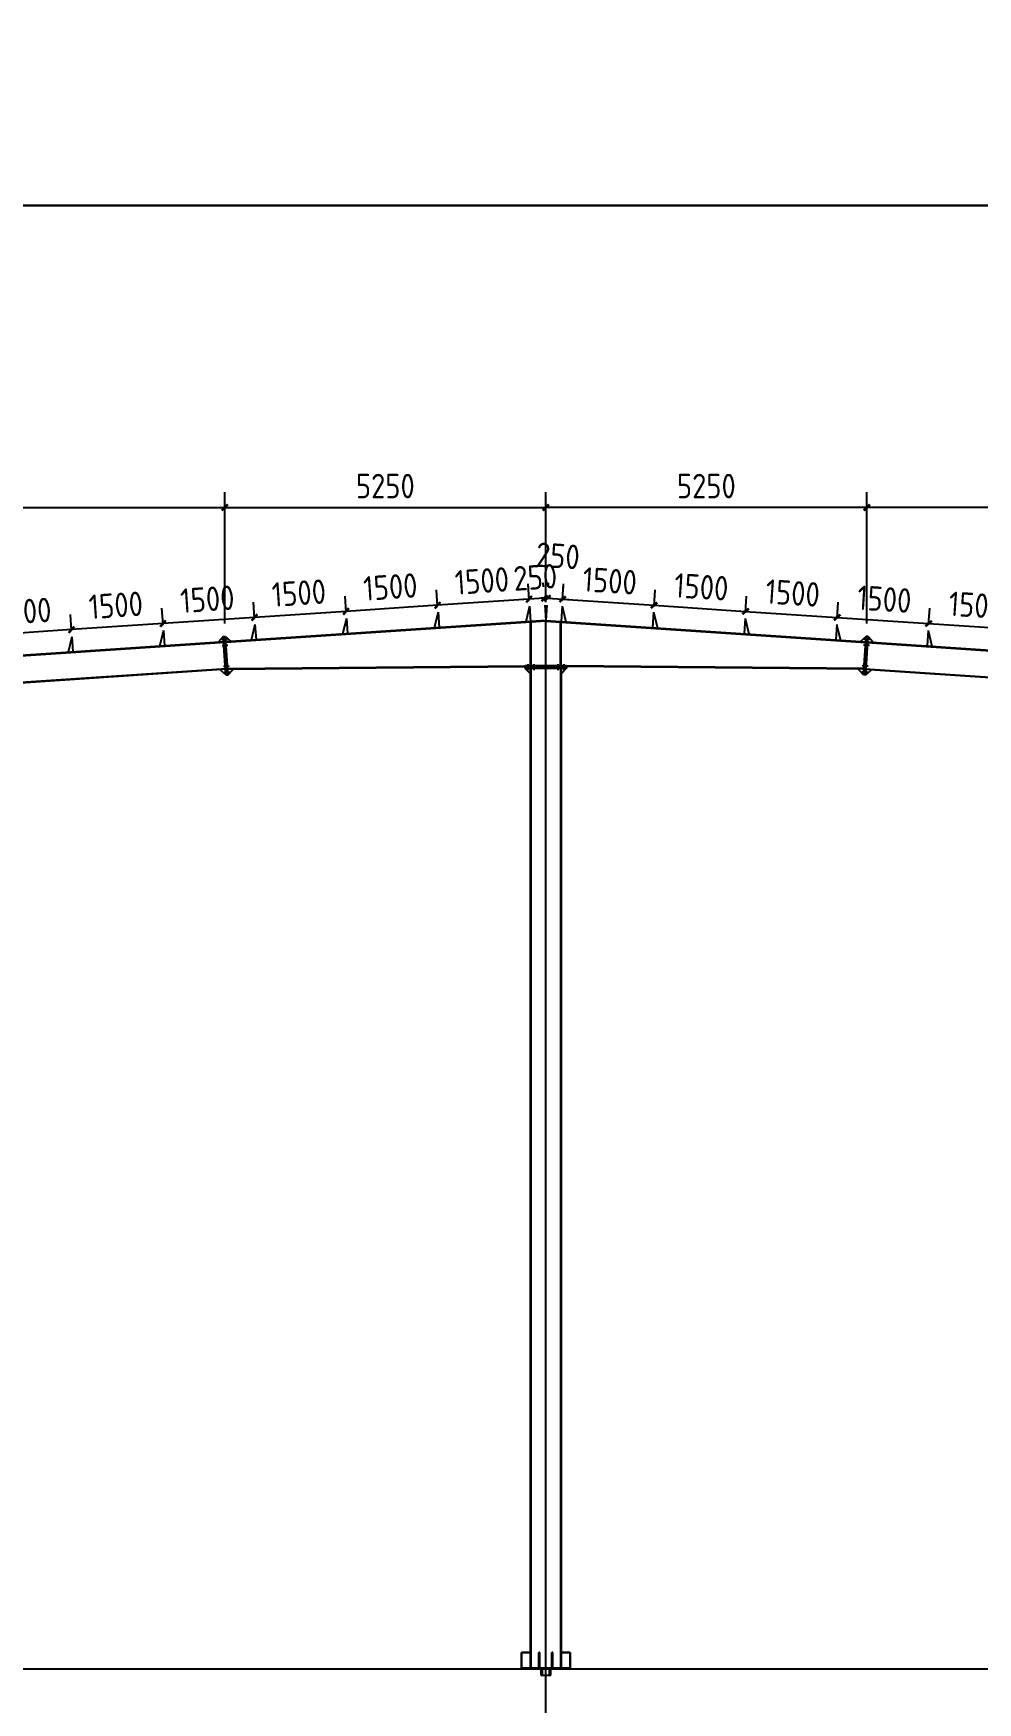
# Model space of a CAD drawing. Extents: x 424415 to 727970, y -73017 to 111783.
# Drawn here: x 680427 to 695870, y -13504 to 13798 of the extents above; entities that cross this region are included whole.
import ezdxf

# ---------------------------------------------------------------- set-up
doc = ezdxf.new("R2010")
doc.units = 0
doc.header["$LTSCALE"] = 1000
doc.header["$MEASUREMENT"] = 0
doc.layers.add('DOTE', color=1, linetype='Continuous')
doc.styles.get("Standard").update_dxf_attribs({"font": 'gbenor.shx', "bigfont": 'gbcbig.shx'})
doc.dimstyles.get("Standard").update_dxf_attribs({"dimscale": 100, "dimtxt": 3.5, "dimasz": 1, "dimexe": 2.5, "dimexo": 3, "dimgap": 1.5, "dimtad": 1, "dimdec": 0, "dimzin": 0, "dimdsep": 46, "dimtxsty": 'Standard', "dimblk": 'ARCHTICK', "dimcen": 0.09, "dimadec": 0, "dimazin": 0, "dimtfac": 1, "dimtdec": 0, "dimtix": 1, "dimtmove": 2, "dimatfit": 3, "dimfxl": 1, "dimtolj": 1, "dimtzin": 0, "dimarcsym": 0})

# ---------------------------------------------------------------- blocks, each defined once
blk = doc.blocks.new('_ArchTick')
at = {"color": 0, "linetype": 'ByBlock', "const_width": 0.4}
blk.add_lwpolyline([(-0.5, -0.5), (0.5, 0.5)], dxfattribs=at)
blk = doc.blocks.new('*D1796')
at = {"color": 3, "lineweight": -2}
for p, q in [((674058, 3511), (674058, 6294)), ((683558, 4144), (683558, 6294)), ((674058, 6044), (683558, 6044))]:
    blk.add_line(p, q, dxfattribs=at)
at = {"layer": 'Defpoints', "color": 0}
for p in [(683558, 6044), (683558, 3844), (674058, 3211)]:
    blk.add_point(p, dxfattribs=at)
at = {"color": 3, "lineweight": -2, "xscale": 100, "yscale": 100, "zscale": 100, "rotation": 180}
blk.add_blockref('_ArchTick', (674058, 6044), dxfattribs=at)
at = {"color": 3, "lineweight": -2, "xscale": 100, "yscale": 100, "zscale": 100}
blk.add_blockref('_ArchTick', (683558, 6044), dxfattribs=at)
at = {"color": 0, "insert": (678808, 6394), "char_height": 400, "attachment_point": 5}
blk.add_mtext('\\A1;9500', dxfattribs=at)
blk = doc.blocks.new('*D1797')
at = {"color": 3, "lineweight": -2}
for p, q in [((683558, 4144), (683558, 6294)), ((688808, 4496), (688808, 6294)), ((683558, 6044), (688808, 6044))]:
    blk.add_line(p, q, dxfattribs=at)
at = {"layer": 'Defpoints', "color": 0}
for p in [(688808, 6044), (688808, 4196), (683558, 3844)]:
    blk.add_point(p, dxfattribs=at)
at = {"color": 3, "lineweight": -2, "xscale": 100, "yscale": 100, "zscale": 100, "rotation": 180}
blk.add_blockref('_ArchTick', (683558, 6044), dxfattribs=at)
at = {"color": 3, "lineweight": -2, "xscale": 100, "yscale": 100, "zscale": 100}
blk.add_blockref('_ArchTick', (688808, 6044), dxfattribs=at)
at = {"color": 0, "insert": (686183, 6394), "char_height": 400, "attachment_point": 5}
blk.add_mtext('\\A1;5250', dxfattribs=at)
blk = doc.blocks.new('*D1793')
at = {"color": 3, "lineweight": -2}
for p, q in [((694058, 4144), (694058, 6294)), ((703558, 3511), (703558, 6294)), ((703558, 6044), (694058, 6044))]:
    blk.add_line(p, q, dxfattribs=at)
at = {"layer": 'Defpoints', "color": 0}
for p in [(694058, 6044), (694058, 3844), (703558, 3211)]:
    blk.add_point(p, dxfattribs=at)
at = {"color": 3, "lineweight": -2, "xscale": 100, "yscale": 100, "zscale": 100, "rotation": 180}
blk.add_blockref('_ArchTick', (694058, 6044), dxfattribs=at)
at = {"color": 3, "lineweight": -2, "xscale": 100, "yscale": 100, "zscale": 100}
blk.add_blockref('_ArchTick', (703558, 6044), dxfattribs=at)
at = {"color": 0, "insert": (698808, 6394), "char_height": 400, "attachment_point": 5}
blk.add_mtext('\\A1;9500', dxfattribs=at)
blk = doc.blocks.new('*D1794')
at = {"color": 3, "lineweight": -2}
for p, q in [((688808, 4496), (688808, 6294)), ((694058, 4144), (694058, 6294)), ((694058, 6044), (688808, 6044))]:
    blk.add_line(p, q, dxfattribs=at)
at = {"layer": 'Defpoints', "color": 0}
for p in [(688808, 6044), (688808, 4196), (694058, 3844)]:
    blk.add_point(p, dxfattribs=at)
at = {"color": 3, "lineweight": -2, "xscale": 100, "yscale": 100, "zscale": 100, "rotation": 180}
blk.add_blockref('_ArchTick', (688808, 6044), dxfattribs=at)
at = {"color": 3, "lineweight": -2, "xscale": 100, "yscale": 100, "zscale": 100}
blk.add_blockref('_ArchTick', (694058, 6044), dxfattribs=at)
at = {"color": 0, "insert": (691433, 6394), "char_height": 400, "attachment_point": 5}
blk.add_mtext('\\A1;5250', dxfattribs=at)
blk = doc.blocks.new('*D1800')
at = {"color": 3, "lineweight": -2}
for p, q in [((688522, 4728), (688517, 4793)), ((688771, 4745), (688767, 4810)), ((688534, 4544), (688434, 4537)), ((688783, 4561), (688534, 4544)), ((688783, 4561), (688883, 4567))]:
    blk.add_line(p, q, dxfattribs=at)
at = {"layer": 'Defpoints', "color": 0}
for p in [(688534, 4544), (688541, 4429), (688791, 4445)]:
    blk.add_point(p, dxfattribs=at)
at = {"color": 3, "lineweight": -2, "xscale": 100, "yscale": 100, "zscale": 100}
for p, rotation in [((688534, 4544), 3.814074834292158), ((688783, 4561), 183.8140748342922)]:
    blk.add_blockref('_ArchTick', p, dxfattribs=dict(at, rotation=rotation))
at = {"color": 0, "insert": (688635, 4902), "char_height": 400, "attachment_point": 5, "rotation": 3.8141}
blk.add_mtext('\\A1;250', dxfattribs=at)
blk = doc.blocks.new('*D1801')
at = {"color": 3, "lineweight": -2}
for p, q in [((687038, 4429), (687020, 4694)), ((688535, 4528), (688517, 4793)), ((688534, 4544), (687037, 4444))]:
    blk.add_line(p, q, dxfattribs=at)
at = {"layer": 'Defpoints', "color": 0}
for p in [(687037, 4444), (688541, 4429), (687045, 4329)]:
    blk.add_point(p, dxfattribs=at)
at = {"color": 3, "lineweight": -2, "xscale": 100, "yscale": 100, "zscale": 100}
for p, rotation in [((687037, 4444), 183.8140748341314), ((688534, 4544), 3.814074834131418)]:
    blk.add_blockref('_ArchTick', p, dxfattribs=dict(at, rotation=rotation))
at = {"color": 0, "insert": (687762, 4843), "char_height": 400, "attachment_point": 5, "rotation": 3.8141}
blk.add_mtext('\\A1;1500', dxfattribs=at)
blk = doc.blocks.new('*D1802')
at = {"color": 3, "lineweight": -2}
for p, q in [((687038, 4429), (687020, 4694)), ((685541, 4329), (685524, 4594)), ((687037, 4444), (685540, 4344))]:
    blk.add_line(p, q, dxfattribs=at)
at = {"layer": 'Defpoints', "color": 0}
for p in [(685540, 4344), (685548, 4229), (687045, 4329)]:
    blk.add_point(p, dxfattribs=at)
at = {"color": 3, "lineweight": -2, "xscale": 100, "yscale": 100, "zscale": 100}
for p, rotation in [((685540, 4344), 183.8140748341314), ((687037, 4444), 3.814074834131418)]:
    blk.add_blockref('_ArchTick', p, dxfattribs=dict(at, rotation=rotation))
at = {"color": 0, "insert": (686265, 4744), "char_height": 400, "attachment_point": 5, "rotation": 3.8141}
blk.add_mtext('\\A1;1500', dxfattribs=at)
blk = doc.blocks.new('*D1803')
at = {"color": 3, "lineweight": -2}
for p, q in [((684045, 4229), (684027, 4494)), ((685541, 4329), (685524, 4594)), ((685540, 4344), (684044, 4245))]:
    blk.add_line(p, q, dxfattribs=at)
at = {"layer": 'Defpoints', "color": 0}
for p in [(684044, 4245), (684051, 4129), (685548, 4229)]:
    blk.add_point(p, dxfattribs=at)
at = {"color": 3, "lineweight": -2, "xscale": 100, "yscale": 100, "zscale": 100}
for p, rotation in [((685540, 4344), 3.814074834131418), ((684044, 4245), 183.8140748341314)]:
    blk.add_blockref('_ArchTick', p, dxfattribs=dict(at, rotation=rotation))
at = {"color": 0, "insert": (684769, 4644), "char_height": 400, "attachment_point": 5, "rotation": 3.8141}
blk.add_mtext('\\A1;1500', dxfattribs=at)
blk = doc.blocks.new('*D1804')
at = {"color": 3, "lineweight": -2}
for p, q in [((682548, 4129), (682530, 4394)), ((684045, 4229), (684027, 4494)), ((684044, 4245), (682547, 4145))]:
    blk.add_line(p, q, dxfattribs=at)
at = {"layer": 'Defpoints', "color": 0}
for p in [(682547, 4145), (684051, 4129), (682555, 4029)]:
    blk.add_point(p, dxfattribs=at)
at = {"color": 3, "lineweight": -2, "xscale": 100, "yscale": 100, "zscale": 100}
for p, rotation in [((682547, 4145), 183.8140748341314), ((684044, 4245), 3.814074834131418)]:
    blk.add_blockref('_ArchTick', p, dxfattribs=dict(at, rotation=rotation))
at = {"color": 0, "insert": (683272, 4544), "char_height": 400, "attachment_point": 5, "rotation": 3.8141}
blk.add_mtext('\\A1;1500', dxfattribs=at)
blk = doc.blocks.new('*D1805')
at = {"color": 3, "lineweight": -2}
for p, q in [((682548, 4129), (682530, 4394)), ((681051, 4029), (681034, 4295)), ((682547, 4145), (681050, 4045))]:
    blk.add_line(p, q, dxfattribs=at)
at = {"layer": 'Defpoints', "color": 0}
for p in [(681050, 4045), (681058, 3930), (682555, 4029)]:
    blk.add_point(p, dxfattribs=at)
at = {"color": 3, "lineweight": -2, "xscale": 100, "yscale": 100, "zscale": 100}
for p, rotation in [((681050, 4045), 183.8140748341314), ((682547, 4145), 3.814074834131418)]:
    blk.add_blockref('_ArchTick', p, dxfattribs=dict(at, rotation=rotation))
at = {"color": 0, "insert": (681775, 4444), "char_height": 400, "attachment_point": 5, "rotation": 3.8141}
blk.add_mtext('\\A1;1500', dxfattribs=at)
blk = doc.blocks.new('*D1806')
at = {"color": 3, "lineweight": -2}
for p, q in [((679555, 3930), (679537, 4195)), ((681051, 4029), (681034, 4295)), ((681050, 4045), (679554, 3945))]:
    blk.add_line(p, q, dxfattribs=at)
at = {"layer": 'Defpoints', "color": 0}
for p in [(679554, 3945), (679561, 3830), (681058, 3930)]:
    blk.add_point(p, dxfattribs=at)
at = {"color": 3, "lineweight": -2, "xscale": 100, "yscale": 100, "zscale": 100}
for p, rotation in [((681050, 4045), 3.814074834131418), ((679554, 3945), 183.8140748341314)]:
    blk.add_blockref('_ArchTick', p, dxfattribs=dict(at, rotation=rotation))
at = {"color": 0, "insert": (680279, 4344), "char_height": 400, "attachment_point": 5, "rotation": 3.8141}
blk.add_mtext('\\A1;1500', dxfattribs=at)
blk = doc.blocks.new('*D1795')
at = {"color": 3, "lineweight": -2}
for p, q in [((688845, 4745), (688850, 4810)), ((689095, 4728), (689099, 4793)), ((688833, 4561), (688733, 4567)), ((688833, 4561), (689083, 4544)), ((689083, 4544), (689182, 4537))]:
    blk.add_line(p, q, dxfattribs=at)
at = {"layer": 'Defpoints', "color": 0}
for p in [(688825, 4445), (689075, 4429), (689083, 4544)]:
    blk.add_point(p, dxfattribs=at)
at = {"color": 3, "lineweight": -2, "xscale": 100, "yscale": 100, "zscale": 100}
for p, rotation in [((688833, 4561), 356.1859251657079), ((689083, 4544), 176.1859251657079)]:
    blk.add_blockref('_ArchTick', p, dxfattribs=dict(at, rotation=rotation))
at = {"color": 0, "insert": (689006, 5252), "char_height": 400, "attachment_point": 5, "rotation": 356.1859}
blk.add_mtext('\\A1;250', dxfattribs=at)
blk = doc.blocks.new('*D1814')
at = {"color": 3, "lineweight": -2}
for p, q in [((689081, 4528), (689099, 4793)), ((690578, 4429), (690596, 4694)), ((689083, 4544), (690579, 4444))]:
    blk.add_line(p, q, dxfattribs=at)
at = {"layer": 'Defpoints', "color": 0}
for p in [(689075, 4429), (690579, 4444), (690571, 4329)]:
    blk.add_point(p, dxfattribs=at)
at = {"color": 3, "lineweight": -2, "xscale": 100, "yscale": 100, "zscale": 100}
for p, rotation in [((689083, 4544), 176.1859251658686), ((690579, 4444), 356.1859251658686)]:
    blk.add_blockref('_ArchTick', p, dxfattribs=dict(at, rotation=rotation))
at = {"color": 0, "insert": (689854, 4843), "char_height": 400, "attachment_point": 5, "rotation": 356.1859}
blk.add_mtext('\\A1;1500', dxfattribs=at)
blk = doc.blocks.new('*D1815')
at = {"color": 3, "lineweight": -2}
for p, q in [((690578, 4429), (690596, 4694)), ((690579, 4444), (692076, 4344)), ((692075, 4329), (692092, 4594))]:
    blk.add_line(p, q, dxfattribs=at)
at = {"layer": 'Defpoints', "color": 0}
for p in [(690571, 4329), (692068, 4229), (692076, 4344)]:
    blk.add_point(p, dxfattribs=at)
at = {"color": 3, "lineweight": -2, "xscale": 100, "yscale": 100, "zscale": 100}
for p, rotation in [((690579, 4444), 176.1859251658686), ((692076, 4344), 356.1859251658686)]:
    blk.add_blockref('_ArchTick', p, dxfattribs=dict(at, rotation=rotation))
at = {"color": 0, "insert": (691351, 4744), "char_height": 400, "attachment_point": 5, "rotation": 356.1859}
blk.add_mtext('\\A1;1500', dxfattribs=at)
blk = doc.blocks.new('*D1816')
at = {"color": 3, "lineweight": -2}
for p, q in [((692075, 4329), (692092, 4594)), ((693571, 4229), (693589, 4494)), ((692076, 4344), (693573, 4245))]:
    blk.add_line(p, q, dxfattribs=at)
at = {"layer": 'Defpoints', "color": 0}
for p in [(692068, 4229), (693565, 4129), (693573, 4245)]:
    blk.add_point(p, dxfattribs=at)
at = {"color": 3, "lineweight": -2, "xscale": 100, "yscale": 100, "zscale": 100}
for p, rotation in [((692076, 4344), 176.1859251658686), ((693573, 4245), 356.1859251658686)]:
    blk.add_blockref('_ArchTick', p, dxfattribs=dict(at, rotation=rotation))
at = {"color": 0, "insert": (692847, 4644), "char_height": 400, "attachment_point": 5, "rotation": 356.1859}
blk.add_mtext('\\A1;1500', dxfattribs=at)
blk = doc.blocks.new('*D1817')
at = {"color": 3, "lineweight": -2}
for p, q in [((693571, 4229), (693589, 4494)), ((695068, 4129), (695086, 4394)), ((693573, 4245), (695069, 4145))]:
    blk.add_line(p, q, dxfattribs=at)
at = {"layer": 'Defpoints', "color": 0}
for p in [(693565, 4129), (695069, 4145), (695062, 4029)]:
    blk.add_point(p, dxfattribs=at)
at = {"color": 3, "lineweight": -2, "xscale": 100, "yscale": 100, "zscale": 100}
for p, rotation in [((693573, 4245), 176.1859251658686), ((695069, 4145), 356.1859251658686)]:
    blk.add_blockref('_ArchTick', p, dxfattribs=dict(at, rotation=rotation))
at = {"color": 0, "insert": (694344, 4544), "char_height": 400, "attachment_point": 5, "rotation": 356.1859}
blk.add_mtext('\\A1;1500', dxfattribs=at)
blk = doc.blocks.new('*D1818')
at = {"color": 3, "lineweight": -2}
for p, q in [((695068, 4129), (695086, 4394)), ((695069, 4145), (696566, 4045)), ((696565, 4029), (696583, 4295))]:
    blk.add_line(p, q, dxfattribs=at)
at = {"layer": 'Defpoints', "color": 0}
for p in [(695062, 4029), (696558, 3930), (696566, 4045)]:
    blk.add_point(p, dxfattribs=at)
at = {"color": 3, "lineweight": -2, "xscale": 100, "yscale": 100, "zscale": 100}
for p, rotation in [((695069, 4145), 176.1859251658686), ((696566, 4045), 356.1859251658686)]:
    blk.add_blockref('_ArchTick', p, dxfattribs=dict(at, rotation=rotation))
at = {"color": 0, "insert": (695841, 4444), "char_height": 400, "attachment_point": 5, "rotation": 356.1859}
blk.add_mtext('\\A1;1500', dxfattribs=at)

msp = doc.modelspace()

# ---------------------------------------------------------------- linework, layer by layer
for p, q in [((688541.5, 4428.6), (688478.3, 4173.8)), ((688541.5, 4428.6), (688558.1, 4179.1)), ((688790.9, 4445.2), (688807.6, 4195.8)), ((688824.2, 4445.2), (688807.6, 4195.8)), ((689073.6, 4428.6), (689057, 4179.1)), ((689073.6, 4428.6), (689136.8, 4173.8)), ((688807.6, 4195.8), (683575.4, 3846.9)), ((688808.2, 4185.8), (683576.1, 3837)), ((684051.5, 4129.2), (683988.3, 3874.5)), ((684051.5, 4129.2), (684068.1, 3879.8)), ((685548.1, 4229), (685484.9, 3974.2)), ((685548.1, 4229), (685564.8, 3979.6)), ((687044.8, 4328.8), (686981.6, 4074)), ((687044.8, 4328.8), (687061.4, 4079.3)), ((688557.6, 3451.1), (688557.6, 4169.1)), ((688569.6, 3451.1), (688569.6, 4169.9)), ((688806.9, 4185.8), (694039.1, 3837)), ((688807.6, 4195.8), (694039.7, 3846.9)), ((689045.6, 3451.1), (689045.6, 4169.9)), ((689057.6, 3451.1), (689057.6, 4169.1)), ((690571.5, 4328.8), (690554.9, 4079.3)), ((690570.3, 4328.8), (690633.5, 4074)), ((692068.2, 4229), (692051.5, 3979.6)), ((692067, 4229), (692130.2, 3974.2)), ((693564.8, 4129.2), (693548.2, 3879.8)), ((693563.7, 4129.2), (693626.9, 3874.5)), ((683557.6, 3845.8), (674075.5, 3213.6)), ((683558.2, 3835.8), (674076.2, 3203.6)), ((681058.1, 3929.7), (680994.9, 3674.9)), ((681058.1, 3929.7), (681074.7, 3680.2)), ((682554.8, 4029.5), (682491.6, 3774.7)), ((682554.8, 4029.5), (682571.4, 3780)), ((683533.6, 3932.4), (683451.7, 3838.7)), ((683506.7, 3885.5), (683602.5, 3891.9)), ((683526, 3896.8), (683581.8, 3900.5)), ((683527.3, 3876.8), (683583.2, 3880.5)), ((683533.6, 3932.4), (683569.5, 3934.8)), ((683575.4, 3305.7), (683533.6, 3932.4)), ((683593.4, 3306.9), (683551.6, 3933.6)), ((683611.3, 3308.1), (683569.5, 3934.8)), ((683569.5, 3934.8), (683663.2, 3852.8)), ((694045.6, 3934.8), (693951.9, 3852.8)), ((694003.8, 3308.1), (694045.6, 3934.8)), ((694108.5, 3885.5), (694012.7, 3891.9)), ((694021.8, 3306.9), (694063.6, 3933.6)), ((694087.8, 3876.8), (694032, 3880.5)), ((694089.2, 3896.8), (694033.3, 3900.5)), ((694039.7, 3305.7), (694081.5, 3932.4)), ((694081.5, 3932.4), (694045.6, 3934.8)), ((694056.9, 3835.8), (703538.9, 3203.6)), ((694057.6, 3845.8), (703539.6, 3213.6)), ((694081.5, 3932.4), (694163.5, 3838.7)), ((695061.5, 4029.5), (695044.9, 3780)), ((695060.4, 4029.5), (695123.5, 3774.7)), ((683513.3, 3785.7), (683609.1, 3792.1)), ((683532.6, 3797), (683588.5, 3800.7)), ((683534, 3777), (683589.8, 3780.8)), ((694101.8, 3785.7), (694006, 3792.1)), ((694081.2, 3777), (694025.3, 3780.8)), ((694082.5, 3797), (694026.6, 3800.7)), ((683586.7, 3406.7), (674104.8, 2774.6)), ((683587.4, 3396.7), (674105.5, 2764.6)), ((683575.4, 3305.7), (683479.6, 3389.6)), ((683535.9, 3446.4), (683631.7, 3452.8)), ((683542.6, 3346.7), (683638.4, 3353)), ((683555.2, 3457.7), (683611.1, 3461.5)), ((683556.6, 3437.8), (683612.4, 3441.5)), ((683561.9, 3358), (683617.8, 3361.7)), ((683563.2, 3338), (683619.1, 3341.7)), ((683575.4, 3305.7), (683611.3, 3308.1)), ((683605.2, 3407.9), (688467, 3451.1)), ((683605.3, 3397.9), (688467, 3441.1)), ((683611.3, 3308.1), (683695.3, 3395.3)), ((688467, 3451.1), (689147, 3451.1)), ((688467, 3451.1), (688467, 3415.1)), ((689045.6, 3433.1), (688467, 3433.1)), ((689147, 3433.1), (688467, 3433.1)), ((688467, 3415.1), (689147, 3415.1)), ((688467, 3415.1), (688557.6, 3324.5)), ((689148.2, 3451.1), (688468.2, 3451.1)), ((688468.2, 3433.1), (688557.6, 3433.1)), ((688468.2, 3433.1), (688557.6, 3433.1)), ((688468.2, 3433.1), (689148.2, 3433.1)), ((689148.2, 3415.1), (688468.2, 3415.1)), ((688502, 3461.1), (688502, 3405.1)), ((688512, 3481.1), (688512, 3385.1)), ((688522, 3461.1), (688522, 3405.1)), ((688557.6, -12934.2), (688557.6, 3415.1)), ((688569.6, 3433.1), (689148.2, 3433.1)), ((688569.6, -12934.2), (688569.6, 3415.1)), ((688602, 3461.1), (688602, 3405.1)), ((688612, 3481.1), (688612, 3385.1)), ((688622, 3461.1), (688622, 3405.1)), ((688992, 3461.1), (688992, 3405.1)), ((689002, 3481.1), (689002, 3385.1)), ((689012, 3461.1), (689012, 3405.1)), ((689045.6, 3415.1), (689045.6, -12934.2)), ((689147, 3433.1), (689057.6, 3433.1)), ((689147, 3433.1), (689057.6, 3433.1)), ((689057.6, 3415.1), (689057.6, -12934.2)), ((689148.2, 3415.1), (689057.6, 3324.5)), ((689092, 3461.1), (689092, 3405.1)), ((689102, 3481.1), (689102, 3385.1)), ((689112, 3461.1), (689112, 3405.1)), ((689148.2, 3433.1), (689148.2, 3451.1)), ((694009.9, 3407.9), (689148.2, 3451.1)), ((694009.8, 3397.9), (689148.2, 3441.1)), ((689148.2, 3433.1), (689148.2, 3415.1)), ((694003.8, 3308.1), (693919.8, 3395.3)), ((694072.5, 3346.7), (693976.7, 3353)), ((694079.2, 3446.4), (693983.4, 3452.8)), ((694051.9, 3338), (693996, 3341.7)), ((694053.2, 3358), (693997.4, 3361.7)), ((694058.6, 3437.8), (694002.7, 3441.5)), ((694039.7, 3305.7), (694003.8, 3308.1)), ((694059.9, 3457.7), (694004, 3461.5)), ((694027.8, 3396.7), (703509.7, 2764.6)), ((694028.4, 3406.7), (703510.3, 2774.6)), ((694039.7, 3305.7), (694135.5, 3389.6)), ((688407.6, -12932.2), (688407.6, -12682.2)), ((688407.6, -12682.2), (688569.6, -12682.2)), ((688569.6, -12682.2), (688407.6, -12682.2)), ((688407.6, -12682.2), (688407.6, -12932.2)), ((688691.6, -12934.2), (688691.6, -12682.2)), ((688691.6, -12682.2), (688707.6, -12682.2)), ((688691.6, -12934.2), (688691.6, -12682.2)), ((688707.6, -12682.2), (688691.6, -12682.2)), ((688707.6, -12934.2), (688707.6, -12682.2)), ((688707.6, -12934.2), (688707.6, -12682.2)), ((688907.6, -12934.2), (688907.6, -12682.2)), ((688907.6, -12682.2), (688923.6, -12682.2)), ((688907.6, -12934.2), (688907.6, -12682.2)), ((688923.6, -12682.2), (688907.6, -12682.2)), ((688923.6, -12934.2), (688923.6, -12682.2)), ((688923.6, -12934.2), (688923.6, -12682.2)), ((689045.6, -12682.2), (689207.6, -12682.2)), ((689207.6, -12682.2), (689045.6, -12682.2)), ((689207.6, -12682.2), (689207.6, -12932.2)), ((689207.6, -12932.2), (689207.6, -12682.2)), ((688407.6, -12932.2), (688407.6, -12954.2)), ((688407.6, -12954.2), (688407.6, -12932.2)), ((688407.6, -12934.2), (689207.6, -12934.2)), ((688407.6, -12954.2), (689207.6, -12954.2)), ((689207.6, -12954.2), (688407.6, -12954.2)), ((689207.6, -12954.2), (688407.6, -12954.2)), ((688407.6, -12954.2), (689207.6, -12954.2)), ((689207.6, -12954.2), (689207.6, -12932.2)), ((689207.6, -12932.2), (689207.6, -12954.2))]:
    msp.add_line(p, q)
at = {"color": 0}
for p, q in [((683526, 3896.8), (683527.3, 3876.8)), ((683572.5, 3889.9), (683582.5, 3890.5)), ((683582.5, 3890.5), (683581.8, 3900.5)), ((683581.8, 3900.5), (683583.2, 3880.5)), ((694033.3, 3900.5), (694032, 3880.5)), ((694032.6, 3890.5), (694033.3, 3900.5)), ((694042.6, 3889.9), (694032.6, 3890.5)), ((694089.2, 3896.8), (694087.8, 3876.8)), ((683532.6, 3797), (683534, 3777)), ((683579.2, 3790.1), (683589.2, 3790.7)), ((683589.2, 3790.7), (683588.5, 3800.7)), ((683588.5, 3800.7), (683589.8, 3780.8)), ((694026.6, 3800.7), (694025.3, 3780.8)), ((694026, 3790.7), (694026.6, 3800.7)), ((694035.9, 3790.1), (694026, 3790.7)), ((694082.5, 3797), (694081.2, 3777)), ((683555.2, 3457.7), (683556.6, 3437.8)), ((683561.9, 3358), (683563.2, 3338)), ((683601.8, 3450.8), (683611.8, 3451.5)), ((683608.5, 3351.1), (683618.4, 3351.7)), ((683611.8, 3451.5), (683611.1, 3461.5)), ((683611.1, 3461.5), (683612.4, 3441.5)), ((683618.4, 3351.7), (683617.8, 3361.7)), ((683617.8, 3361.7), (683619.1, 3341.7)), ((688502, 3461.1), (688522, 3461.1)), ((688502, 3405.1), (688522, 3405.1)), ((688602, 3461.1), (688622, 3461.1)), ((688602, 3405.1), (688622, 3405.1)), ((688992, 3461.1), (689012, 3461.1)), ((688992, 3405.1), (689012, 3405.1)), ((689092, 3461.1), (689112, 3461.1)), ((689092, 3405.1), (689112, 3405.1)), ((693997.4, 3361.7), (693996, 3341.7)), ((693996.7, 3351.7), (693997.4, 3361.7)), ((694006.7, 3351.1), (693996.7, 3351.7)), ((694004, 3461.5), (694002.7, 3441.5)), ((694003.4, 3451.5), (694004, 3461.5)), ((694013.3, 3450.8), (694003.4, 3451.5)), ((694053.2, 3358), (694051.9, 3338)), ((694059.9, 3457.7), (694058.6, 3437.8))]:
    msp.add_line(p, q, dxfattribs=at)
at = {"color": 6}
for p, q in [((688727.6, -12954.2), (688727.6, -13054.2)), ((688727.6, -13054.2), (688887.6, -13054.2)), ((688747.6, -12954.2), (688747.6, -13054.2)), ((688867.6, -13054.2), (688867.6, -12954.2)), ((688887.6, -13054.2), (688887.6, -12954.2))]:
    msp.add_line(p, q, dxfattribs=at)
for points in [[(664984.7, 10982.9), (712504.7, 10982.9), (712504.7, 44582.9), (664984.7, 44582.9)], [(664984.7, 10982.9), (727969.9, 10982.9), (727969.9, -22617.1), (664984.7, -22617.1)]]:
    msp.add_lwpolyline(points, close=True)
msp.add_lwpolyline([(712504.7, 10982.9), (664984.7, 10982.9), (664984.7, -22617.1), (712504.7, -22617.1)])
at = {"layer": 'DOTE'}
for p, q in [((688807.6, -13954.2), (688807.6, 4195.8)), ((674672.6, -12954.2), (724587.6, -12954.2))]:
    msp.add_line(p, q, dxfattribs=at)

# ---------------------------------------------------------------- dimensions: what is measured, and where the dimension line sits
for base, p1, p2, picture, middle in [((683557.6, 6043.9), (674057.6, 3210.7), (683557.6, 3844), '*D1796', (678807.6, 6393.9)), ((688807.6, 6043.9), (683557.6, 3844), (688807.6, 4195.8), '*D1797', (686182.6, 6393.9))]:
    dim = msp.add_linear_dim(base=base, p1=p1, p2=p2, dimstyle='Standard', override={"dimtxt": 4, "dimclrd": 3, "dimclre": 3})
    dim.commit()
    dim.dimension.update_dxf_attribs({"geometry": picture, "text_midpoint": middle})
for base, p1, p2, angle, override, picture, middle in [((688807.6, 6043.9), (694057.6, 3844), (688807.6, 4195.8), 180, {"dimtxt": 4, "dimclrd": 3, "dimclre": 3}, '*D1794', (691432.6, 6393.9)), ((694057.6, 6043.9), (703557.6, 3210.7), (694057.6, 3844), 180, {"dimtxt": 4, "dimclrd": 3, "dimclre": 3}, '*D1793', (698807.6, 6393.9)), ((684043.8, 4244.7), (685548.1, 4229), (684051.5, 4129.2), 3.81407, {"dimtxt": 4, "dimexo": 1, "dimclrd": 3, "dimclre": 3}, '*D1803', (684768.8, 4643.8)), ((685540.4, 4344.5), (687044.8, 4328.8), (685548.1, 4229), 3.81407, {"dimtxt": 4, "dimexo": 1, "dimclrd": 3, "dimclre": 3}, '*D1802', (686265.5, 4743.6)), ((687037.1, 4444.2), (688541.5, 4428.6), (687044.8, 4328.8), 3.81407, {"dimtxt": 4, "dimexo": 1, "dimclrd": 3, "dimclre": 3}, '*D1801', (687762.2, 4843.4)), ((690579.2, 4444.2), (689074.8, 4428.6), (690571.5, 4328.8), 176.18593, {"dimtxt": 4, "dimexo": 1, "dimclrd": 3, "dimclre": 3}, '*D1814', (689854.1, 4843.4)), ((692075.9, 4344.5), (690571.5, 4328.8), (692068.2, 4229), 176.18593, {"dimtxt": 4, "dimexo": 1, "dimclrd": 3, "dimclre": 3}, '*D1815', (691350.8, 4743.6)), ((693572.5, 4244.7), (692068.2, 4229), (693564.8, 4129.2), 176.18593, {"dimtxt": 4, "dimexo": 1, "dimclrd": 3, "dimclre": 3}, '*D1816', (692847.5, 4643.8)), ((679553.7, 3945.3), (681058.1, 3929.7), (679561.4, 3829.9), 3.81407, {"dimtxt": 4, "dimexo": 1, "dimclrd": 3, "dimclre": 3}, '*D1806', (680278.8, 4344.5)), ((681050.4, 4045.1), (682554.8, 4029.5), (681058.1, 3929.7), 3.81407, {"dimtxt": 4, "dimexo": 1, "dimclrd": 3, "dimclre": 3}, '*D1805', (681775.5, 4444.2)), ((682547.1, 4144.9), (684051.5, 4129.2), (682554.8, 4029.5), 3.81407, {"dimtxt": 4, "dimexo": 1, "dimclrd": 3, "dimclre": 3}, '*D1804', (683272.1, 4544)), ((695069.2, 4144.9), (693564.8, 4129.2), (695061.5, 4029.5), 176.18593, {"dimtxt": 4, "dimexo": 1, "dimclrd": 3, "dimclre": 3}, '*D1817', (694344.2, 4544)), ((696565.9, 4045.1), (695061.5, 4029.5), (696558.2, 3929.7), 176.18593, {"dimtxt": 4, "dimexo": 1, "dimclrd": 3, "dimclre": 3}, '*D1818', (695840.8, 4444.2))]:
    dim = msp.add_linear_dim(base=base, p1=p1, p2=p2, angle=angle, dimstyle='Standard', override=override)
    dim.commit()
    dim.dimension.update_dxf_attribs({"geometry": picture, "text_midpoint": middle})
dim = msp.add_linear_dim(base=(689082.5, 4544), p1=(688825.4, 4445.2), p2=(689074.8, 4428.6), angle=356.18593, dimstyle='Standard', override={"dimtxt": 4, "dimclrd": 3, "dimclre": 3})
dim.commit()
dim.dimension.update_dxf_attribs({"geometry": '*D1795', "text_midpoint": (689005.8, 5252), "dimtype": 161})
dim = msp.add_aligned_dim(p1=(688790.9, 4445.2), p2=(688541.5, 4428.6), distance=-115.7, dimstyle='Standard', override={"dimtxt": 4, "dimclrd": 3, "dimclre": 3})
dim.commit()
dim.dimension.update_dxf_attribs({"geometry": '*D1800', "text_midpoint": (688635.2, 4901.6)})

doc.saveas('drawing.dxf')
